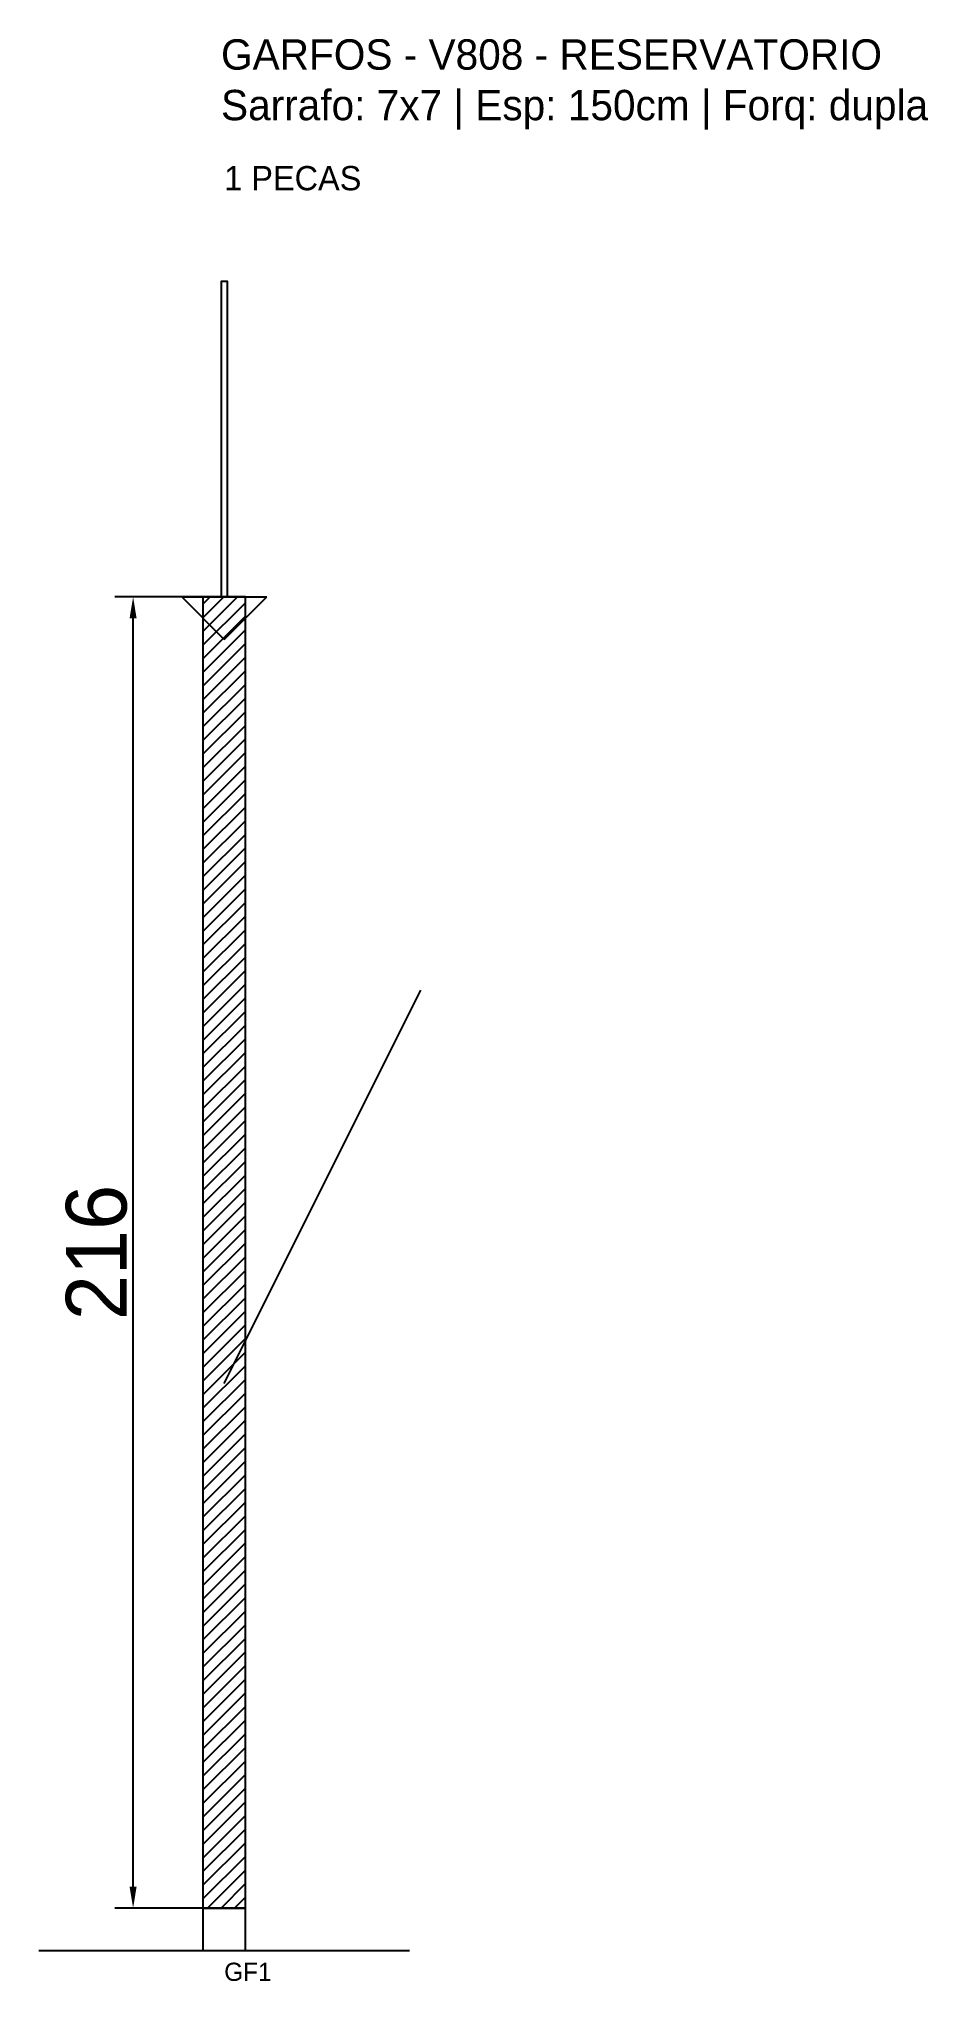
# Model space of a CAD drawing. Header units: metres. Extents: x -30 to 116, y -12 to 308.
import ezdxf

# ---------------------------------------------------------------- set-up
doc = ezdxf.new("R2010")
doc.units = ezdxf.units.M
for name, color, linetype in [('BARRA_ANCORAGEM', 1, 'Continuous'), ('COTA', 241, 'Continuous'), ('GARFOS OK', 3, 'Continuous'), ('NOME DA VIGA', 6, 'Continuous'), ('SARR_7x7', 40, 'Continuous'), ('VIGAS', 3, 'Continuous')]:
    doc.layers.add(name, color=color, linetype=linetype)
doc.dimstyles.new('EZ DXF', dxfattribs={"dimtxt": 10, "dimasz": 3.5, "dimexe": 3, "dimexo": 1.5, "dimgap": 1, "dimtad": 1, "dimdec": 1, "dimdsep": 46, "dimcen": 2.5, "dimazin": 3, "dimtfac": 1, "dimtmove": 0, "dimatfit": 3})

msp = doc.modelspace()

# ---------------------------------------------------------------- hatches: boundary and pattern name
at = {"layer": 'COTA'}
h = msp.add_hatch(dxfattribs=at)
h.set_pattern_fill('ANSI31', scale=0.5)
h.paths.add_polyline_path([(-2.979497, 0), (4.020503, 0), (4.020503, 216), (-2.979497, 216)])

# ---------------------------------------------------------------- linework, layer by layer
at = {"layer": 'BARRA_ANCORAGEM'}
msp.add_line((0.520503, 86.4), (32.920503, 151.2), dxfattribs=at)
at = {"layer": 'GARFOS OK'}
for p, q in [((0.520503, 209), (-6.479497, 216)), ((-6.479497, 216), (7.520503, 216)), ((0.520503, 209), (7.520503, 216))]:
    msp.add_line(p, q, dxfattribs=at)
at = {"layer": 'GARFOS OK', "linetype": 'CONTINUOUS'}
msp.add_line((-30, -7), (31.041006, -7), dxfattribs=at)
at = {"layer": 'GARFOS OK'}
msp.add_lwpolyline([(-2.979497, 0), (4.020503, 0), (4.020503, 216), (-2.979497, 216), (-2.979497, 0)], dxfattribs=at)
at = {"layer": 'SARR_7x7'}
msp.add_lwpolyline([(-2.979497, -7), (4.020503, -7), (4.020503, 0), (-2.979497, 0), (-2.979497, -7)], dxfattribs=at)
at = {"layer": 'VIGAS'}
msp.add_lwpolyline([(0, 216), (1.041006, 216), (1.041006, 268), (0, 268), (0, 216)], dxfattribs=at)

# ---------------------------------------------------------------- texts
at = {"layer": 'NOME DA VIGA'}
for s, height, p in [('1 PECAS', 4, (0.520503, 283)), ('GF1', 3, (0.520503, -12))]:
    msp.add_text(s, height=height, dxfattribs=at).set_placement(p)
at = {"layer": 'NOME DA VIGA', "insert": (0, 293), "char_height": 5, "attachment_point": 7}
msp.add_mtext('GARFOS - V808 - RESERVATORIO\\PSarrafo: 7x7 | Esp: 150cm | Forq: dupla', dxfattribs=at)

# ---------------------------------------------------------------- dimensions: what is measured, and where the dimension line sits
at = {"layer": 'COTA'}
msp.add_linear_dim(base=(-14.479497, 0), p1=(0.520503, 0), p2=(0.520503, 216), angle=90, dimstyle='EZ DXF', dxfattribs=at).render()

doc.saveas('drawing.dxf')
